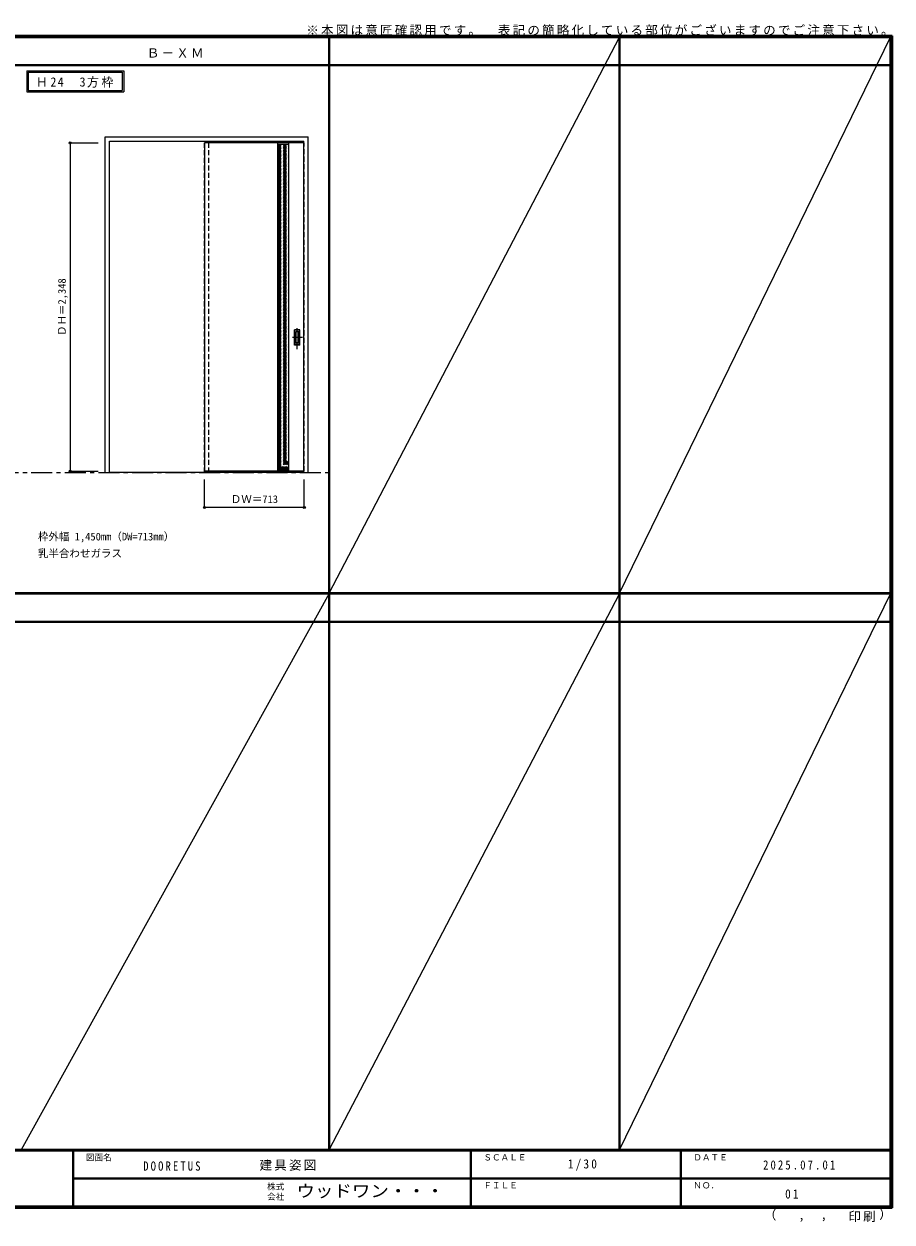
# Model space of a CAD drawing. Units: millimetres, scale not verified. Extents: x -6000 to 5700, y -4307 to 4260.
# Drawn here: x -502 to 5700, y -4307 to 4260 of the extents above; entities that cross this region are included whole.
import ezdxf
from ezdxf.enums import TextEntityAlignment as Align

# ---------------------------------------------------------------- set-up
doc = ezdxf.new("R2010")
doc.units = ezdxf.units.MM
doc.header["$LTSCALE"] = 30
doc.header["$PDMODE"] = 32
doc.header["$PDSIZE"] = 15
doc.linetypes.add('CHAIN1', pattern=[8, 5, -1, 1, -1])
doc.linetypes.add('DASHED1', pattern=[1.8, 1.2, -0.6])
for name, color, linetype, lineweight in [('0-1_通り芯', 7, 'CHAIN1', 18), ('0-2_扉', 4, 'DASHED1', 9), ('0-3_仕上げ', 7, 'Continuous', 18), ('0-4_枠', 3, 'Continuous', 25), ('0-6_引手', 7, 'Continuous', 18), ('0-A_文字', 7, 'Continuous', 18), ('0-B_寸法', 7, 'Continuous', 9), ('0-C_ハッチ', 4, 'DASHED1', 9), ('F-1_枠', 6, 'Continuous', 40), ('F-A_文字', 7, 'Continuous', 18)]:
    doc.layers.add(name, color=color, linetype=linetype, lineweight=lineweight)
doc.styles.add('ＭＳ ゴシック', font='')
doc.styles.get('ＭＳ ゴシック').set_extended_font_data('MS Gothic')

msp = doc.modelspace()

# ---------------------------------------------------------------- linework, layer by layer
at = {"layer": '0-1_通り芯'}
msp.add_line((-5490, 1053), (1678, 1053), dxfattribs=at)
at = {"layer": '0-2_扉', "color": 3, "linetype": 'Continuous', "lineweight": 25}
for p, q in [((1498, 3409.5), (788, 3409.5)), ((788, 3409.5), (788, 1061.5)), ((1498, 1061.5), (788, 1061.5))]:
    msp.add_line(p, q, dxfattribs=at)
at = {"layer": '0-2_扉'}
for p, q in [((788, 3409.5), (788, 3405.5)), ((1498, 3409.5), (1501, 3409.5))]:
    msp.add_line(p, q, dxfattribs=at)
msp.add_lwpolyline([(1498, 1061.5), (1501, 1061.5), (1501, 3409.5)], dxfattribs=at)
at = {"layer": '0-3_仕上げ', "color": 3, "lineweight": 25}
for p, q in [((1311, 1061.5), (1311, 3409.5)), ((1391, 1061.5), (1391, 3409.5))]:
    msp.add_line(p, q, dxfattribs=at)
at = {"layer": '0-3_仕上げ'}
for p, q in [((1311, 3401.5), (1391, 3401.5)), ((1311, 1069.5), (1391, 1069.5))]:
    msp.add_line(p, q, dxfattribs=at)
at = {"layer": '0-4_枠'}
for p, q in [((78, 3453), (1528, 3453)), ((78, 1053), (78, 3453)), ((1528, 1053), (1528, 3453)), ((108, 3423), (1498, 3423)), ((1498, 1053), (1498, 3423)), ((108, 1056), (1498, 1056)), ((1498, 1053), (1528, 1053))]:
    msp.add_line(p, q, dxfattribs=at)
at = {"layer": '0-4_枠', "color": 4, "linetype": 'DASHED1', "lineweight": 9}
for p, q in [((788, 1053), (788, 3423)), ((818, 1053), (818, 3423)), ((788, 1053), (818, 1053))]:
    msp.add_line(p, q, dxfattribs=at)
at = {"layer": '0-4_枠'}
msp.add_lwpolyline([(78, 1053), (108, 1053), (108, 3423)], dxfattribs=at)
at = {"layer": '0-6_引手'}
for p, q in [((1469, 2074), (1431, 2074)), ((1431, 1964), (1431, 2074)), ((1462.5, 2058), (1437.5, 2058)), ((1437.5, 1980), (1437.5, 2058)), ((1462.5, 1980), (1462.5, 2058)), ((1469, 1964), (1469, 2074)), ((1462.5, 1980), (1437.5, 1980)), ((1469, 1964), (1431, 1964))]:
    msp.add_line(p, q, dxfattribs=at)
at = {"layer": '0-6_引手', "linetype": 'DASHED1'}
for p, q in [((1434, 1968), (1434, 2070)), ((1466, 1968), (1434, 1968))]:
    msp.add_line(p, q, dxfattribs=at)
at = {"layer": '0-6_引手', "linetype": 'CHAIN1'}
for p, q in [((1450, 1933.77), (1450, 2104.62)), ((1488.07, 2019), (1415.56, 2019))]:
    msp.add_line(p, q, dxfattribs=at)
at = {"layer": '0-6_引手', "linetype": 'DASHED1'}
msp.add_lwpolyline([(1466, 1968), (1466, 2070), (1434, 2070)], dxfattribs=at)
at = {"layer": '0-A_文字'}
for p, q in [((-482, 3925), (-482, 3775)), ((-472, 3915), (-472, 3785)), ((-472, 3915), (200.62, 3915)), ((200.62, 3915), (200.62, 3785)), ((-482, 3775), (210.62, 3775)), ((-472, 3785), (200.62, 3785))]:
    msp.add_line(p, q, dxfattribs=at)
msp.add_lwpolyline([(-482, 3925), (210.62, 3925), (210.62, 3775)], dxfattribs=at)
at = {"layer": '0-B_寸法', "color": 4}
for p, q in [((-172, 3409.5), (28, 3409.5)), ((-172, 3409.5), (-172, 1061.5)), ((-172, 1061.5), (28, 1061.5)), ((1501, 803), (1501, 1003))]:
    msp.add_line(p, q, dxfattribs=at)
msp.add_lwpolyline([(1501, 803), (788, 803), (788, 1003)], dxfattribs=at)
at = {"layer": '0-B_寸法'}
for p in [(-172, 3409.5), (-172, 1061.5), (788, 803), (1501, 803)]:
    msp.add_point(p, dxfattribs=at)
at = {"layer": '0-C_ハッチ'}
for p, q in [((1311, 3325.67), (1386.83, 3401.5)), ((1311, 3394.97), (1317.53, 3401.5)), ((1311, 3335.57), (1376.93, 3401.5)), ((1311, 3345.47), (1367.03, 3401.5)), ((1311, 3355.37), (1357.13, 3401.5)), ((1311, 3365.27), (1347.23, 3401.5)), ((1311, 3375.17), (1337.33, 3401.5)), ((1311, 3385.07), (1327.43, 3401.5)), ((1311, 3315.77), (1391, 3395.77)), ((1311, 3305.87), (1391, 3385.87)), ((1311, 3295.98), (1391, 3375.98)), ((1311, 3286.08), (1391, 3366.08)), ((1311, 3276.18), (1391, 3356.18)), ((1311, 3266.28), (1391, 3346.28)), ((1311, 3256.38), (1391, 3336.38)), ((1311, 3246.48), (1391, 3326.48)), ((1311, 3236.58), (1391, 3316.58)), ((1311, 3226.68), (1391, 3306.68)), ((1311, 3216.78), (1391, 3296.78)), ((1311, 3206.88), (1391, 3286.88)), ((1311, 3196.98), (1391, 3276.98)), ((1311, 3187.08), (1391, 3267.08)), ((1311, 3177.18), (1391, 3257.18)), ((1311, 3167.28), (1391, 3247.28)), ((1311, 3157.38), (1391, 3237.38)), ((1311, 3147.48), (1391, 3227.48)), ((1311, 3137.58), (1391, 3217.58)), ((1311, 3127.68), (1391, 3207.68)), ((1311, 3117.78), (1391, 3197.78)), ((1311, 3107.88), (1391, 3187.88)), ((1311, 3097.99), (1391, 3177.99)), ((1311, 3088.09), (1391, 3168.09)), ((1311, 3078.19), (1391, 3158.19)), ((1311, 3068.29), (1391, 3148.29)), ((1311, 3058.39), (1391, 3138.39)), ((1311, 3048.49), (1391, 3128.49)), ((1311, 3038.59), (1391, 3118.59)), ((1311, 3028.69), (1391, 3108.69)), ((1311, 3018.79), (1391, 3098.79)), ((1311, 3008.89), (1391, 3088.89)), ((1311, 2998.99), (1391, 3078.99)), ((1311, 2989.09), (1391, 3069.09)), ((1311, 2979.19), (1391, 3059.19)), ((1311, 2969.29), (1391, 3049.29)), ((1311, 2959.39), (1391, 3039.39)), ((1311, 2949.49), (1391, 3029.49)), ((1311, 2939.59), (1391, 3019.59)), ((1311, 2929.69), (1391, 3009.69)), ((1311, 2919.79), (1391, 2999.79)), ((1311, 2909.89), (1391, 2989.89)), ((1311, 2900), (1391, 2980)), ((1311, 2890.1), (1391, 2970.1)), ((1311, 2880.2), (1391, 2960.2)), ((1311, 2870.3), (1391, 2950.3)), ((1311, 2860.4), (1391, 2940.4)), ((1311, 2850.5), (1391, 2930.5)), ((1311, 2840.6), (1391, 2920.6)), ((1311, 2830.7), (1391, 2910.7)), ((1311, 2820.8), (1391, 2900.8)), ((1311, 2810.9), (1391, 2890.9)), ((1311, 2801), (1391, 2881)), ((1311, 2791.1), (1391, 2871.1)), ((1311, 2781.2), (1391, 2861.2)), ((1311, 2771.3), (1391, 2851.3)), ((1311, 2761.4), (1391, 2841.4)), ((1311, 2751.5), (1391, 2831.5)), ((1311, 2741.6), (1391, 2821.6)), ((1311, 2731.7), (1391, 2811.7)), ((1311, 2721.8), (1391, 2801.8)), ((1311, 2711.91), (1391, 2791.91)), ((1311, 2702.01), (1391, 2782.01)), ((1311, 2692.11), (1391, 2772.11)), ((1311, 2682.21), (1391, 2762.21)), ((1311, 2672.31), (1391, 2752.31)), ((1311, 2662.41), (1391, 2742.41)), ((1311, 2652.51), (1391, 2732.51)), ((1311, 2642.61), (1391, 2722.61)), ((1311, 2632.71), (1391, 2712.71)), ((1311, 2622.81), (1391, 2702.81)), ((1311, 2612.91), (1391, 2692.91)), ((1311, 2603.01), (1391, 2683.01)), ((1311, 2593.11), (1391, 2673.11)), ((1311, 2583.21), (1391, 2663.21)), ((1311, 2573.31), (1391, 2653.31)), ((1311, 2563.41), (1391, 2643.41)), ((1311, 2553.51), (1391, 2633.51)), ((1311, 2543.61), (1391, 2623.61)), ((1311, 2533.71), (1391, 2613.71)), ((1311, 2523.81), (1391, 2603.81)), ((1311, 2513.92), (1391, 2593.92)), ((1311, 2504.02), (1391, 2584.02)), ((1311, 2494.12), (1391, 2574.12)), ((1311, 2484.22), (1391, 2564.22)), ((1311, 2474.32), (1391, 2554.32)), ((1311, 2464.42), (1391, 2544.42)), ((1311, 2454.52), (1391, 2534.52)), ((1311, 2444.62), (1391, 2524.62)), ((1311, 2434.72), (1391, 2514.72)), ((1311, 2424.82), (1391, 2504.82)), ((1311, 2414.92), (1391, 2494.92)), ((1311, 2405.02), (1391, 2485.02)), ((1311, 2395.12), (1391, 2475.12)), ((1311, 2385.22), (1391, 2465.22)), ((1311, 2375.32), (1391, 2455.32)), ((1311, 2365.42), (1391, 2445.42)), ((1311, 2355.52), (1391, 2435.52)), ((1311, 2345.62), (1391, 2425.62)), ((1311, 2335.72), (1391, 2415.72)), ((1311, 2325.82), (1391, 2405.82)), ((1311, 2315.93), (1391, 2395.93)), ((1311, 2306.03), (1391, 2386.03)), ((1311, 2296.13), (1391, 2376.13)), ((1311, 2286.23), (1391, 2366.23)), ((1311, 2276.33), (1391, 2356.33)), ((1311, 2266.43), (1391, 2346.43)), ((1311, 2256.53), (1391, 2336.53)), ((1311, 2246.63), (1391, 2326.63)), ((1311, 2236.73), (1391, 2316.73)), ((1311, 2226.83), (1391, 2306.83)), ((1311, 2216.93), (1391, 2296.93)), ((1311, 2207.03), (1391, 2287.03)), ((1311, 2197.13), (1391, 2277.13)), ((1311, 2187.23), (1391, 2267.23)), ((1311, 2177.33), (1391, 2257.33)), ((1311, 2167.43), (1391, 2247.43)), ((1311, 2157.53), (1391, 2237.53)), ((1311, 2147.63), (1391, 2227.63)), ((1311, 2137.73), (1391, 2217.73)), ((1311, 2127.83), (1391, 2207.83)), ((1311, 2117.94), (1391, 2197.94)), ((1311, 2108.04), (1391, 2188.04)), ((1311, 2098.14), (1391, 2178.14)), ((1311, 2088.24), (1391, 2168.24)), ((1311, 2078.34), (1391, 2158.34)), ((1311, 2068.44), (1391, 2148.44)), ((1311, 2058.54), (1391, 2138.54)), ((1311, 2048.64), (1391, 2128.64)), ((1311, 2038.74), (1391, 2118.74)), ((1311, 2028.84), (1391, 2108.84)), ((1311, 2018.94), (1391, 2098.94)), ((1311, 2009.04), (1391, 2089.04)), ((1311, 1999.14), (1391, 2079.14)), ((1311, 1989.24), (1391, 2069.24)), ((1311, 1979.34), (1391, 2059.34)), ((1311, 1969.44), (1391, 2049.44)), ((1311, 1959.54), (1391, 2039.54)), ((1311, 1949.64), (1391, 2029.64)), ((1311, 1939.74), (1391, 2019.74)), ((1311, 1929.84), (1391, 2009.84)), ((1311, 1919.95), (1391, 1999.95)), ((1311, 1910.05), (1391, 1990.05)), ((1311, 1900.15), (1391, 1980.15)), ((1311, 1890.25), (1391, 1970.25)), ((1311, 1880.35), (1391, 1960.35)), ((1311, 1870.45), (1391, 1950.45)), ((1311, 1860.55), (1391, 1940.55)), ((1311, 1850.65), (1391, 1930.65)), ((1311, 1840.75), (1391, 1920.75)), ((1311, 1830.85), (1391, 1910.85)), ((1311, 1820.95), (1391, 1900.95)), ((1311, 1811.05), (1391, 1891.05)), ((1311, 1801.15), (1391, 1881.15)), ((1311, 1791.25), (1391, 1871.25)), ((1311, 1781.35), (1391, 1861.35)), ((1311, 1771.45), (1391, 1851.45)), ((1311, 1761.55), (1391, 1841.55)), ((1311, 1751.65), (1391, 1831.65)), ((1311, 1741.75), (1391, 1821.75)), ((1311, 1731.86), (1391, 1811.86)), ((1311, 1721.96), (1391, 1801.96)), ((1311, 1712.06), (1391, 1792.06)), ((1311, 1702.16), (1391, 1782.16)), ((1311, 1692.26), (1391, 1772.26)), ((1311, 1682.36), (1391, 1762.36)), ((1311, 1672.46), (1391, 1752.46)), ((1311, 1662.56), (1391, 1742.56)), ((1311, 1652.66), (1391, 1732.66)), ((1311, 1642.76), (1391, 1722.76)), ((1311, 1632.86), (1391, 1712.86)), ((1311, 1622.96), (1391, 1702.96)), ((1311, 1613.06), (1391, 1693.06)), ((1311, 1603.16), (1391, 1683.16)), ((1311, 1593.26), (1391, 1673.26)), ((1311, 1583.36), (1391, 1663.36)), ((1311, 1573.46), (1391, 1653.46)), ((1311, 1563.56), (1391, 1643.56)), ((1311, 1553.66), (1391, 1633.66)), ((1311, 1543.76), (1391, 1623.76)), ((1311, 1533.87), (1391, 1613.87)), ((1311, 1523.97), (1391, 1603.97)), ((1311, 1514.07), (1391, 1594.07)), ((1311, 1504.17), (1391, 1584.17)), ((1311, 1494.27), (1391, 1574.27)), ((1311, 1484.37), (1391, 1564.37)), ((1311, 1474.47), (1391, 1554.47)), ((1311, 1464.57), (1391, 1544.57)), ((1311, 1454.67), (1391, 1534.67)), ((1311, 1444.77), (1391, 1524.77)), ((1311, 1434.87), (1391, 1514.87)), ((1311, 1424.97), (1391, 1504.97)), ((1311, 1415.07), (1391, 1495.07)), ((1311, 1405.17), (1391, 1485.17)), ((1311, 1395.27), (1391, 1475.27)), ((1311, 1385.37), (1391, 1465.37)), ((1311, 1375.47), (1391, 1455.47)), ((1311, 1365.57), (1391, 1445.57)), ((1311, 1355.67), (1391, 1435.67)), ((1311, 1345.77), (1391, 1425.77)), ((1311, 1335.88), (1391, 1415.88)), ((1311, 1325.98), (1391, 1405.98)), ((1311, 1316.08), (1391, 1396.08)), ((1311, 1306.18), (1391, 1386.18)), ((1311, 1296.28), (1391, 1376.28)), ((1311, 1286.38), (1391, 1366.38)), ((1311, 1276.48), (1391, 1356.48)), ((1311, 1266.58), (1391, 1346.58)), ((1311, 1256.68), (1391, 1336.68)), ((1311, 1246.78), (1391, 1326.78)), ((1311, 1236.88), (1391, 1316.88)), ((1311, 1226.98), (1391, 1306.98)), ((1311, 1217.08), (1391, 1297.08)), ((1311, 1207.18), (1391, 1287.18)), ((1311, 1197.28), (1391, 1277.28)), ((1311, 1187.38), (1391, 1267.38)), ((1311, 1177.48), (1391, 1257.48)), ((1311, 1167.58), (1391, 1247.58)), ((1311, 1157.68), (1391, 1237.68)), ((1311, 1147.78), (1391, 1227.78)), ((1311, 1137.89), (1391, 1217.89)), ((1311, 1127.99), (1391, 1207.99)), ((1311, 1118.09), (1391, 1198.09)), ((1311, 1108.19), (1391, 1188.19)), ((1311, 1098.29), (1391, 1178.29)), ((1311, 1088.39), (1391, 1168.39)), ((1311, 1078.49), (1391, 1158.49)), ((1311.91, 1069.5), (1391, 1148.59)), ((1321.81, 1069.5), (1391, 1138.69)), ((1331.71, 1069.5), (1391, 1128.79)), ((1341.61, 1069.5), (1391, 1118.89)), ((1351.51, 1069.5), (1391, 1108.99)), ((1361.41, 1069.5), (1391, 1099.09)), ((1371.31, 1069.5), (1391, 1089.19)), ((1381.21, 1069.5), (1391, 1079.29))]:
    msp.add_line(p, q, dxfattribs=at)
at = {"layer": 'F-1_枠'}
for p, q in [((-6000, 4175), (5700, 4175)), ((-6000, 4170), (5700, 4170)), ((-6000, 4165), (5700, 4165)), ((1678, -3790), (1678, 4175)), ((3752, -3790), (3752, 4175)), ((5690, 4175), (5690, -4205)), ((5695, 4175), (5695, -4205)), ((5700, 4175), (5700, -4205)), ((-6000, 3965), (5700, 3965)), ((-6000, 190.5), (5700, 190.5)), ((-6000, 187.5), (5700, 187.5)), ((-6000, -15.5), (5700, -15.5)), ((5700, -3790), (-6000, -3790)), ((5700, -3795), (-6000, -3795)), ((-150, -3795), (-150, -4195)), ((2690, -3795), (2690, -4195)), ((4190, -3795), (4190, -4195)), ((-150, -3995), (5690, -3995.01)), ((5700, -4195), (-6000, -4195)), ((5700, -4200), (-6000, -4200)), ((5700, -4205), (-6000, -4205))]:
    msp.add_line(p, q, dxfattribs=at)
at = {"layer": 'F-A_文字'}
for p, q in [((1678, 190.5), (3752, 4165)), ((3752, 190.5), (5690, 4165)), ((1678, 187.5), (-522, -3790)), ((1678, -3790), (3752, 184.5)), ((3752, -3790), (5690, 184.5))]:
    msp.add_line(p, q, dxfattribs=at)

# ---------------------------------------------------------------- texts
at = {"layer": '0-A_文字', "style": 'ＭＳ ゴシック'}
for s, p in [('枠外幅 1,450mm（DW=713mm）', (-402, 550.5)), ('乳半合わせガラス', (-402, 430.5))]:
    msp.add_text(s, height=54.99, dxfattribs=at).set_placement(p, align=Align.BOTTOM_LEFT)
at = {"layer": '0-A_文字', "char_height": 65.98, "attachment_point": 7, "style": 'ＭＳ ゴシック'}
for s, insert in [('\\T1.17;※本図は意匠確認用です。\u3000表記の簡略化している部位がございますのでご注意下さい。', (1515, 4175)), ('\\T1.17;Ｂ－ＸＭ', (375.5, 4020)), ('\\T1.22;\\W0.95;Ｈ24\u30003方枠', (-417.34, 3805))]:
    msp.add_mtext(s, dxfattribs=dict(at, insert=insert))
at = {"layer": '0-B_寸法', "style": 'ＭＳ ゴシック'}
msp.add_text('ＤＨ＝2,348', height=54.99, rotation=90, dxfattribs=at).set_placement((-187, 2029.25), align=Align.BOTTOM_LEFT)
msp.add_text('ＤＷ＝713', height=54.99, dxfattribs=at).set_placement((975.75, 818), align=Align.BOTTOM_LEFT)
at = {"layer": 'F-A_文字', "style": 'ＭＳ ゴシック'}
for s, height, p in [('図面名', 43.99, (-60, -3880)), ('ＳＣＡＬＥ', 43.99, (2780, -3880)), ('ＤＡＴＥ', 43.99, (4280, -3880)), ('株式', 43.99, (1235, -4089)), ('ＦＩＬＥ', 43.99, (2780, -4080)), ('ＮＯ．', 43.99, (4280, -4080)), ('会社', 43.99, (1235, -4161)), ('（', 65.98, (4784.03, -4308.31)), (',', 65.98, (5031.28, -4308.31)), (',', 65.98, (5190.2, -4305.53)), ('）', 65.98, (5608.4, -4304.13))]:
    msp.add_text(s, height=height, dxfattribs=at).set_placement(p, align=Align.BOTTOM_LEFT)
at = {"layer": 'F-A_文字', "style": 'ＭＳ ゴシック', "width": 1.1}
msp.add_text('ウッドワン・・・', height=87.98, dxfattribs=at).set_placement((1445, -4155), align=Align.BOTTOM_LEFT)
at = {"layer": 'F-A_文字', "char_height": 65.98, "attachment_point": 7, "style": 'ＭＳ ゴシック'}
for s, insert in [('\\T1.38;\\W0.9;1/30', (3383.75, -3940)), ('\\T1.39;\\W0.85;DOORETUS', (350, -3940.79)), ('\\T1.17;建具姿図', (1180.42, -3940)), ('\\T1.39;\\W0.85;2025.07.01', (4778.75, -3932.5)), ('\\T1.36;\\W0.9;01', (4936.25, -4140)), ('\\T1.17;印刷', (5388.15, -4306.92))]:
    msp.add_mtext(s, dxfattribs=dict(at, insert=insert))

doc.saveas('drawing.dxf')
